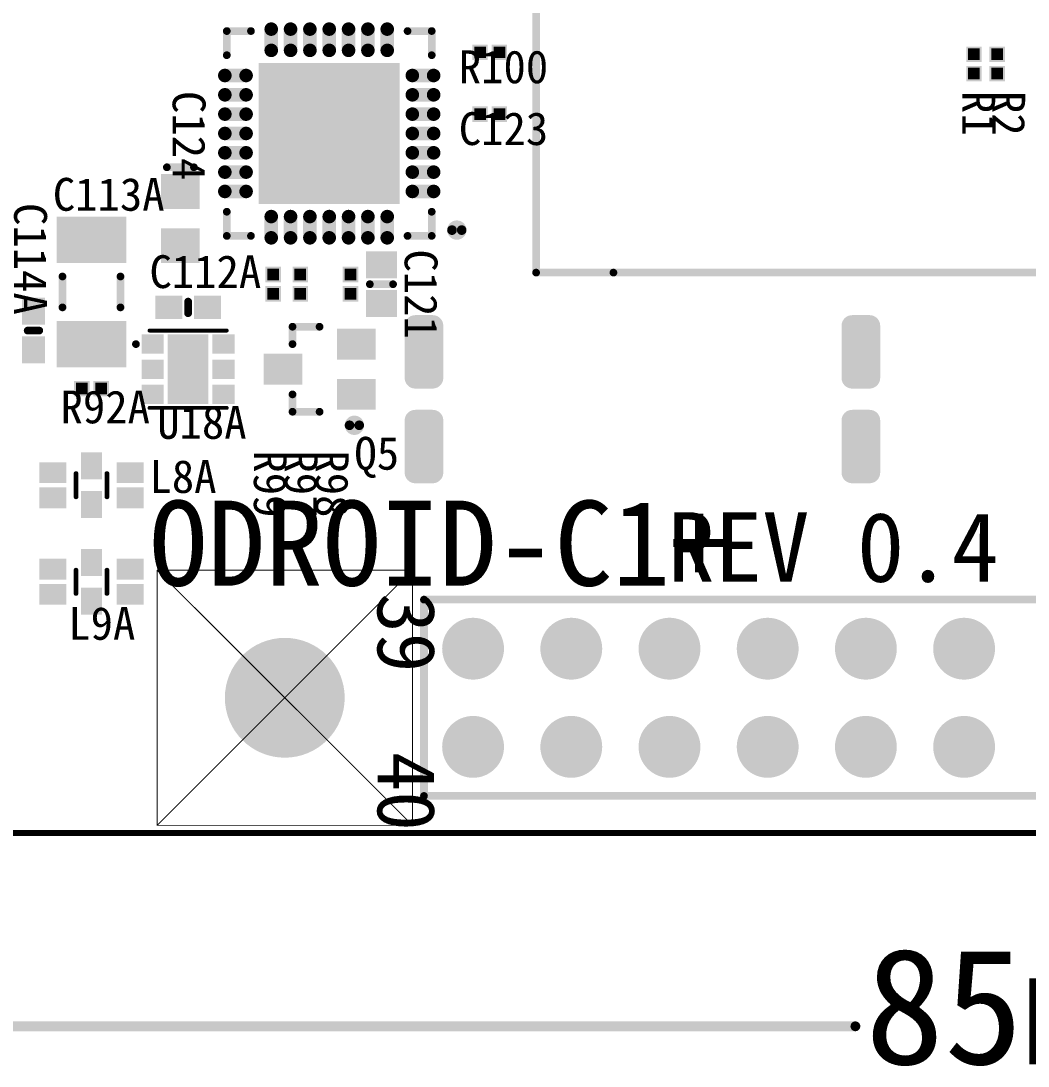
# Model space of a CAD drawing. Header units: millimetres. Extents: x 15 to 121, y 19 to 88.
# Drawn here: x 42.07 to 68.13, y 19.37 to 46.41 of the extents above; entities that cross this region are included whole.
import ezdxf

# ---------------------------------------------------------------- set-up
doc = ezdxf.new("R2010")
doc.units = ezdxf.units.MM
for name, color, linetype in [('KeepOutLayer', 6, 'Continuous'), ('Mechanical2', 216, 'Continuous'), ('TopOverlay', 2, 'Continuous'), ('TopPaste', 8, 'Continuous'), ('TopSolder', 216, 'Continuous')]:
    doc.layers.add(name, color=color, linetype=linetype)

# ---------------------------------------------------------------- blocks, each defined once
blk = doc.blocks.new('DIODES_SOT323_3_L_33')
at = {"layer": 'TopOverlay'}
for points, const_width in [([(-0.775, 1.45, 1), (-1.025, 1.45, 1)], 0.25), ([(-1.087, 1.45, 1), (-0.962, 1.45, 1)], 0.125), ([(-0.837, 1.45, 1), (-0.712, 1.45, 1)], 0.125), ([(-0.05, 1.1, 1), (0.05, 1.1, 1)], 0.1), ([(0.65, 1.1, 1), (0.75, 1.1, 1)], 0.1), ([(0.65, 1.1, 1), (0.75, 1.1, 1)], 0.1), ([(0.65, 0.65, 1), (0.75, 0.65, 1)], 0.1), ([(0.65, -0.65, 1), (0.75, -0.65, 1)], 0.1), ([(-0.05, -1.1, 1), (0.05, -1.1, 1)], 0.1), ([(0.65, -1.1, 1), (0.75, -1.1, 1)], 0.1), ([(0.65, -1.1, 1), (0.75, -1.1, 1)], 0.1)]:
    blk.add_lwpolyline(points, format="xyb", close=True, dxfattribs=dict(at, const_width=const_width))
at = {"layer": 'TopOverlay', "const_width": 0.2}
for points in [[(0.7, 1.1), (0, 1.1)], [(0.7, 1.1), (0.7, 0.65)], [(0.7, -0.65), (0.7, -1.1)], [(0.7, -1.1), (0, -1.1)]]:
    blk.add_lwpolyline(points, dxfattribs=at)
at = {"layer": 'TopPaste'}
for points in [[(-0.5, 0.3), (-0.5, 1), (-1.4, 0.3), (-1.4, 1)], [(1.4, -0.35), (1.4, 0.35), (0.5, -0.35), (0.5, 0.35)], [(-0.5, -1), (-0.5, -0.3), (-1.4, -1), (-1.4, -0.3)]]:
    blk.add_solid(points, dxfattribs=at)
at = {"layer": 'TopSolder'}
for points in [[(-0.45, 0.25), (-0.45, 1.05), (-1.45, 0.25), (-1.45, 1.05)], [(1.45, -0.4), (1.45, 0.4), (0.45, -0.4), (0.45, 0.4)], [(-0.45, -1.05), (-0.45, -0.25), (-1.45, -1.05), (-1.45, -0.25)]]:
    blk.add_solid(points, dxfattribs=at)
blk = doc.blocks.new('RESC0603E_36')
at = {"layer": 'TopPaste'}
for points in [[(-0.1, -0.15), (-0.1, 0.15), (-0.4, -0.15), (-0.4, 0.15)], [(0.4, -0.15), (0.4, 0.15), (0.1, -0.15), (0.1, 0.15)]]:
    blk.add_solid(points, dxfattribs=at)
at = {"layer": 'TopSolder'}
for points in [[(-0.05, -0.2), (-0.05, 0.2), (-0.45, -0.2), (-0.45, 0.2)], [(0.45, -0.2), (0.45, 0.2), (0.05, -0.2), (0.05, 0.2)]]:
    blk.add_solid(points, dxfattribs=at)
blk = doc.blocks.new('RESC0603E_37')
at = {"layer": 'TopPaste'}
for points in [[(-0.1, -0.15), (-0.1, 0.15), (-0.4, -0.15), (-0.4, 0.15)], [(0.4, -0.15), (0.4, 0.15), (0.1, -0.15), (0.1, 0.15)]]:
    blk.add_solid(points, dxfattribs=at)
at = {"layer": 'TopSolder'}
for points in [[(-0.05, -0.2), (-0.05, 0.2), (-0.45, -0.2), (-0.45, 0.2)], [(0.45, -0.2), (0.45, 0.2), (0.05, -0.2), (0.05, 0.2)]]:
    blk.add_solid(points, dxfattribs=at)
blk = doc.blocks.new('QFN50P500X500X80_HS_29N_42')
at = {"layer": 'TopOverlay'}
for points, const_width in [([(-3.175, 2.5, 1), (-3.425, 2.5, 1)], 0.25), ([(-2.7, 2.65, 1), (-2.6, 2.65, 1)], 0.1), ([(-2.7, 2.65, 1), (-2.6, 2.65, 1)], 0.1), ([(-2.075, 2.65, 1), (-1.975, 2.65, 1)], 0.1), ([(1.975, 2.65, 1), (2.075, 2.65, 1)], 0.1), ([(2.6, 2.65, 1), (2.7, 2.65, 1)], 0.1), ([(2.6, 2.65, 1), (2.7, 2.65, 1)], 0.1), ([(-3.487, 2.5, 1), (-3.363, 2.5, 1)], 0.125), ([(-3.237, 2.5, 1), (-3.112, 2.5, 1)], 0.125), ([(-2.7, 2.025, 1), (-2.6, 2.025, 1)], 0.1), ([(2.6, 2.025, 1), (2.7, 2.025, 1)], 0.1), ([(-2.7, -2.025, 1), (-2.6, -2.025, 1)], 0.1), ([(2.6, -2.025, 1), (2.7, -2.025, 1)], 0.1), ([(-2.7, -2.65, 1), (-2.6, -2.65, 1)], 0.1), ([(-2.7, -2.65, 1), (-2.6, -2.65, 1)], 0.1), ([(-2.075, -2.65, 1), (-1.975, -2.65, 1)], 0.1), ([(1.975, -2.65, 1), (2.075, -2.65, 1)], 0.1), ([(2.6, -2.65, 1), (2.7, -2.65, 1)], 0.1), ([(2.6, -2.65, 1), (2.7, -2.65, 1)], 0.1)]:
    blk.add_lwpolyline(points, format="xyb", close=True, dxfattribs=dict(at, const_width=const_width))
at = {"layer": 'TopOverlay', "const_width": 0.2}
for points in [[(-2.025, 2.65), (-2.65, 2.65)], [(-2.65, 2.65), (-2.65, 2.025)], [(2.65, 2.65), (2.025, 2.65)], [(2.65, 2.65), (2.65, 2.025)], [(-2.65, -2.025), (-2.65, -2.65)], [(2.65, -2.025), (2.65, -2.65)], [(-2.025, -2.65), (-2.65, -2.65)], [(2.65, -2.65), (2.025, -2.65)]]:
    blk.add_lwpolyline(points, dxfattribs=at)
at = {"layer": 'TopPaste', "const_width": 0.25}
for points in [[(-1.5, 2.7), (-1.5, 2.15)], [(-1, 2.7), (-1, 2.15)], [(-0.5, 2.7), (-0.5, 2.15)], [(0, 2.7), (0, 2.15)], [(0.5, 2.7), (0.5, 2.15)], [(1, 2.7), (1, 2.15)], [(1.5, 2.7), (1.5, 2.15)], [(-2.7, 1.5), (-2.15, 1.5)], [(2.15, 1.5), (2.7, 1.5)], [(-2.7, 1), (-2.15, 1)], [(2.15, 1), (2.7, 1)], [(-2.7, 0.5), (-2.15, 0.5)], [(2.15, 0.5), (2.7, 0.5)], [(-2.7, 0), (-2.15, 0)], [(2.15, 0), (2.7, 0)], [(-2.7, -0.5), (-2.15, -0.5)], [(2.15, -0.5), (2.7, -0.5)], [(-2.7, -1), (-2.15, -1)], [(2.15, -1), (2.7, -1)], [(-2.7, -1.5), (-2.15, -1.5)], [(2.15, -1.5), (2.7, -1.5)], [(-1.5, -2.15), (-1.5, -2.7)], [(-1, -2.15), (-1, -2.7)], [(-0.5, -2.15), (-0.5, -2.7)], [(0, -2.15), (0, -2.7)], [(0.5, -2.15), (0.5, -2.7)], [(1, -2.15), (1, -2.7)], [(1.5, -2.15), (1.5, -2.7)]]:
    blk.add_lwpolyline(points, dxfattribs=at)
at = {"layer": 'TopPaste', "const_width": 0.125}
for points in [[(-1.562, 2.7, 1), (-1.438, 2.7, 1)], [(-1.062, 2.7, 1), (-0.937, 2.7, 1)], [(-0.562, 2.7, 1), (-0.437, 2.7, 1)], [(-0.062, 2.7, 1), (0.062, 2.7, 1)], [(0.438, 2.7, 1), (0.563, 2.7, 1)], [(0.938, 2.7, 1), (1.062, 2.7, 1)], [(1.438, 2.7, 1), (1.563, 2.7, 1)], [(-1.562, 2.15, 1), (-1.438, 2.15, 1)], [(-1.062, 2.15, 1), (-0.937, 2.15, 1)], [(-0.562, 2.15, 1), (-0.437, 2.15, 1)], [(-0.062, 2.15, 1), (0.062, 2.15, 1)], [(0.438, 2.15, 1), (0.563, 2.15, 1)], [(0.938, 2.15, 1), (1.062, 2.15, 1)], [(1.438, 2.15, 1), (1.563, 2.15, 1)], [(-2.762, 1.5, 1), (-2.638, 1.5, 1)], [(-2.212, 1.5, 1), (-2.087, 1.5, 1)], [(2.088, 1.5, 1), (2.213, 1.5, 1)], [(2.638, 1.5, 1), (2.763, 1.5, 1)], [(-2.762, 1, 1), (-2.638, 1, 1)], [(-2.212, 1, 1), (-2.087, 1, 1)], [(2.088, 1, 1), (2.213, 1, 1)], [(2.638, 1, 1), (2.763, 1, 1)], [(-2.762, 0.5, 1), (-2.638, 0.5, 1)], [(-2.212, 0.5, 1), (-2.087, 0.5, 1)], [(2.088, 0.5, 1), (2.213, 0.5, 1)], [(2.638, 0.5, 1), (2.763, 0.5, 1)], [(-2.762, 0, 1), (-2.638, 0, 1)], [(-2.212, 0, 1), (-2.087, 0, 1)], [(2.088, 0, 1), (2.213, 0, 1)], [(2.638, 0, 1), (2.763, 0, 1)], [(-2.762, -0.5, 1), (-2.638, -0.5, 1)], [(-2.212, -0.5, 1), (-2.087, -0.5, 1)], [(2.088, -0.5, 1), (2.213, -0.5, 1)], [(2.638, -0.5, 1), (2.763, -0.5, 1)], [(-2.762, -1, 1), (-2.638, -1, 1)], [(-2.212, -1, 1), (-2.087, -1, 1)], [(2.088, -1, 1), (2.213, -1, 1)], [(2.638, -1, 1), (2.763, -1, 1)], [(-2.762, -1.5, 1), (-2.638, -1.5, 1)], [(-2.212, -1.5, 1), (-2.087, -1.5, 1)], [(2.088, -1.5, 1), (2.213, -1.5, 1)], [(2.638, -1.5, 1), (2.763, -1.5, 1)], [(-1.562, -2.15, 1), (-1.438, -2.15, 1)], [(-1.062, -2.15, 1), (-0.937, -2.15, 1)], [(-0.562, -2.15, 1), (-0.437, -2.15, 1)], [(-0.062, -2.15, 1), (0.062, -2.15, 1)], [(0.438, -2.15, 1), (0.563, -2.15, 1)], [(0.938, -2.15, 1), (1.062, -2.15, 1)], [(1.438, -2.15, 1), (1.563, -2.15, 1)], [(-1.562, -2.7, 1), (-1.438, -2.7, 1)], [(-1.062, -2.7, 1), (-0.937, -2.7, 1)], [(-0.562, -2.7, 1), (-0.437, -2.7, 1)], [(-0.062, -2.7, 1), (0.062, -2.7, 1)], [(0.438, -2.7, 1), (0.563, -2.7, 1)], [(0.938, -2.7, 1), (1.062, -2.7, 1)], [(1.438, -2.7, 1), (1.563, -2.7, 1)]]:
    blk.add_lwpolyline(points, format="xyb", close=True, dxfattribs=at)
at = {"layer": 'TopPaste'}
blk.add_solid([(-1.775, -1.775), (1.775, -1.775), (-1.775, 1.775), (1.775, 1.775)], dxfattribs=at)
at = {"layer": 'TopSolder', "const_width": 0.35}
for points in [[(-1.5, 2.7), (-1.5, 2.15)], [(-1, 2.7), (-1, 2.15)], [(-0.5, 2.7), (-0.5, 2.15)], [(0, 2.7), (0, 2.15)], [(0.5, 2.7), (0.5, 2.15)], [(1, 2.7), (1, 2.15)], [(1.5, 2.7), (1.5, 2.15)], [(-2.7, 1.5), (-2.15, 1.5)], [(2.15, 1.5), (2.7, 1.5)], [(-2.7, 1), (-2.15, 1)], [(2.15, 1), (2.7, 1)], [(-2.7, 0.5), (-2.15, 0.5)], [(2.15, 0.5), (2.7, 0.5)], [(-2.7, 0), (-2.15, 0)], [(2.15, 0), (2.7, 0)], [(-2.7, -0.5), (-2.15, -0.5)], [(2.15, -0.5), (2.7, -0.5)], [(-2.7, -1), (-2.15, -1)], [(2.15, -1), (2.7, -1)], [(-2.7, -1.5), (-2.15, -1.5)], [(2.15, -1.5), (2.7, -1.5)], [(-1.5, -2.15), (-1.5, -2.7)], [(-1, -2.15), (-1, -2.7)], [(-0.5, -2.15), (-0.5, -2.7)], [(0, -2.15), (0, -2.7)], [(0.5, -2.15), (0.5, -2.7)], [(1, -2.15), (1, -2.7)], [(1.5, -2.15), (1.5, -2.7)]]:
    blk.add_lwpolyline(points, dxfattribs=at)
at = {"layer": 'TopSolder', "const_width": 0.175}
for points in [[(-1.587, 2.7, 1), (-1.412, 2.7, 1)], [(-1.087, 2.7, 1), (-0.912, 2.7, 1)], [(-0.587, 2.7, 1), (-0.412, 2.7, 1)], [(-0.088, 2.7, 1), (0.088, 2.7, 1)], [(0.413, 2.7, 1), (0.588, 2.7, 1)], [(0.913, 2.7, 1), (1.088, 2.7, 1)], [(1.413, 2.7, 1), (1.588, 2.7, 1)], [(-1.587, 2.15, 1), (-1.412, 2.15, 1)], [(-1.087, 2.15, 1), (-0.912, 2.15, 1)], [(-0.587, 2.15, 1), (-0.412, 2.15, 1)], [(-0.088, 2.15, 1), (0.088, 2.15, 1)], [(0.413, 2.15, 1), (0.588, 2.15, 1)], [(0.913, 2.15, 1), (1.088, 2.15, 1)], [(1.413, 2.15, 1), (1.588, 2.15, 1)], [(-2.788, 1.5, 1), (-2.612, 1.5, 1)], [(-2.237, 1.5, 1), (-2.062, 1.5, 1)], [(2.063, 1.5, 1), (2.238, 1.5, 1)], [(2.613, 1.5, 1), (2.788, 1.5, 1)], [(-2.788, 1, 1), (-2.612, 1, 1)], [(-2.237, 1, 1), (-2.062, 1, 1)], [(2.063, 1, 1), (2.238, 1, 1)], [(2.613, 1, 1), (2.788, 1, 1)], [(-2.788, 0.5, 1), (-2.612, 0.5, 1)], [(-2.237, 0.5, 1), (-2.062, 0.5, 1)], [(2.063, 0.5, 1), (2.238, 0.5, 1)], [(2.613, 0.5, 1), (2.788, 0.5, 1)], [(-2.788, 0, 1), (-2.612, 0, 1)], [(-2.237, 0, 1), (-2.062, 0, 1)], [(2.063, 0, 1), (2.238, 0, 1)], [(2.613, 0, 1), (2.788, 0, 1)], [(-2.788, -0.5, 1), (-2.612, -0.5, 1)], [(-2.237, -0.5, 1), (-2.062, -0.5, 1)], [(2.063, -0.5, 1), (2.238, -0.5, 1)], [(2.613, -0.5, 1), (2.788, -0.5, 1)], [(-2.788, -1, 1), (-2.612, -1, 1)], [(-2.237, -1, 1), (-2.062, -1, 1)], [(2.063, -1, 1), (2.238, -1, 1)], [(2.613, -1, 1), (2.788, -1, 1)], [(-2.788, -1.5, 1), (-2.612, -1.5, 1)], [(-2.237, -1.5, 1), (-2.062, -1.5, 1)], [(2.063, -1.5, 1), (2.238, -1.5, 1)], [(2.613, -1.5, 1), (2.788, -1.5, 1)], [(-1.587, -2.15, 1), (-1.412, -2.15, 1)], [(-1.087, -2.15, 1), (-0.912, -2.15, 1)], [(-0.587, -2.15, 1), (-0.412, -2.15, 1)], [(-0.088, -2.15, 1), (0.088, -2.15, 1)], [(0.413, -2.15, 1), (0.588, -2.15, 1)], [(0.913, -2.15, 1), (1.088, -2.15, 1)], [(1.413, -2.15, 1), (1.588, -2.15, 1)], [(-1.587, -2.7, 1), (-1.412, -2.7, 1)], [(-1.087, -2.7, 1), (-0.912, -2.7, 1)], [(-0.587, -2.7, 1), (-0.412, -2.7, 1)], [(-0.088, -2.7, 1), (0.088, -2.7, 1)], [(0.413, -2.7, 1), (0.588, -2.7, 1)], [(0.913, -2.7, 1), (1.088, -2.7, 1)], [(1.413, -2.7, 1), (1.588, -2.7, 1)]]:
    blk.add_lwpolyline(points, format="xyb", close=True, dxfattribs=at)
at = {"layer": 'TopSolder'}
blk.add_solid([(-1.825, -1.825), (1.825, -1.825), (-1.825, 1.825), (1.825, 1.825)], dxfattribs=at)
blk = doc.blocks.new('RESC0603E_44')
at = {"layer": 'TopPaste'}
for points in [[(-0.1, -0.15), (-0.1, 0.15), (-0.4, -0.15), (-0.4, 0.15)], [(0.4, -0.15), (0.4, 0.15), (0.1, -0.15), (0.1, 0.15)]]:
    blk.add_solid(points, dxfattribs=at)
at = {"layer": 'TopSolder'}
for points in [[(-0.05, -0.2), (-0.05, 0.2), (-0.45, -0.2), (-0.45, 0.2)], [(0.45, -0.2), (0.45, 0.2), (0.05, -0.2), (0.05, 0.2)]]:
    blk.add_solid(points, dxfattribs=at)
blk = doc.blocks.new('RESC0603E_45')
at = {"layer": 'TopPaste'}
for points in [[(-0.1, -0.15), (-0.1, 0.15), (-0.4, -0.15), (-0.4, 0.15)], [(0.4, -0.15), (0.4, 0.15), (0.1, -0.15), (0.1, 0.15)]]:
    blk.add_solid(points, dxfattribs=at)
at = {"layer": 'TopSolder'}
for points in [[(-0.05, -0.2), (-0.05, 0.2), (-0.45, -0.2), (-0.45, 0.2)], [(0.45, -0.2), (0.45, 0.2), (0.05, -0.2), (0.05, 0.2)]]:
    blk.add_solid(points, dxfattribs=at)
blk = doc.blocks.new('RESC0603E_46')
at = {"layer": 'TopPaste'}
for points in [[(-0.1, -0.15), (-0.1, 0.15), (-0.4, -0.15), (-0.4, 0.15)], [(0.4, -0.15), (0.4, 0.15), (0.1, -0.15), (0.1, 0.15)]]:
    blk.add_solid(points, dxfattribs=at)
at = {"layer": 'TopSolder'}
for points in [[(-0.05, -0.2), (-0.05, 0.2), (-0.45, -0.2), (-0.45, 0.2)], [(0.45, -0.2), (0.45, 0.2), (0.05, -0.2), (0.05, 0.2)]]:
    blk.add_solid(points, dxfattribs=at)
blk = doc.blocks.new('RESC0603E_47')
at = {"layer": 'TopPaste'}
for points in [[(-0.1, -0.15), (-0.1, 0.15), (-0.4, -0.15), (-0.4, 0.15)], [(0.4, -0.15), (0.4, 0.15), (0.1, -0.15), (0.1, 0.15)]]:
    blk.add_solid(points, dxfattribs=at)
at = {"layer": 'TopSolder'}
for points in [[(-0.05, -0.2), (-0.05, 0.2), (-0.45, -0.2), (-0.45, 0.2)], [(0.45, -0.2), (0.45, 0.2), (0.05, -0.2), (0.05, 0.2)]]:
    blk.add_solid(points, dxfattribs=at)
blk = doc.blocks.new('CAPC1608L_57')
at = {"layer": 'TopOverlay', "const_width": 0.2}
blk.add_lwpolyline([(-1.325, -0.35), (-1.325, 0.35)], dxfattribs=at)
at = {"layer": 'TopOverlay', "const_width": 0.1}
for points in [[(-1.375, 0.35, 1), (-1.275, 0.35, 1)], [(-1.375, -0.35, 1), (-1.275, -0.35, 1)]]:
    blk.add_lwpolyline(points, format="xyb", close=True, dxfattribs=at)
at = {"layer": 'TopPaste'}
for points in [[(-0.3, -0.45), (-0.3, 0.45), (-1.1, -0.45), (-1.1, 0.45)], [(1.1, -0.45), (1.1, 0.45), (0.3, -0.45), (0.3, 0.45)]]:
    blk.add_solid(points, dxfattribs=at)
at = {"layer": 'TopSolder'}
for points in [[(-0.25, -0.5), (-0.25, 0.5), (-1.15, -0.5), (-1.15, 0.5)], [(1.15, -0.5), (1.15, 0.5), (0.25, -0.5), (0.25, 0.5)]]:
    blk.add_solid(points, dxfattribs=at)
blk = doc.blocks.new('CAPC0603E_58')
at = {"layer": 'TopPaste'}
for points in [[(-0.1, -0.15), (-0.1, 0.15), (-0.4, -0.15), (-0.4, 0.15)], [(0.4, -0.15), (0.4, 0.15), (0.1, -0.15), (0.1, 0.15)]]:
    blk.add_solid(points, dxfattribs=at)
at = {"layer": 'TopSolder'}
for points in [[(-0.05, -0.2), (-0.05, 0.2), (-0.45, -0.2), (-0.45, 0.2)], [(0.45, -0.2), (0.45, 0.2), (0.05, -0.2), (0.05, 0.2)]]:
    blk.add_solid(points, dxfattribs=at)
blk = doc.blocks.new('CAPC1207L_60')
at = {"layer": 'TopOverlay', "const_width": 0.2}
blk.add_lwpolyline([(0, 0.3), (0, -0.3)], dxfattribs=at)
at = {"layer": 'TopOverlay', "const_width": 0.1}
for points in [[(-0.05, 0.3, 1), (0.05, 0.3, 1)], [(-0.05, -0.3, 1), (0.05, -0.3, 1)]]:
    blk.add_lwpolyline(points, format="xyb", close=True, dxfattribs=at)
at = {"layer": 'TopPaste'}
for points in [[(-0.2, -0.35), (-0.2, 0.35), (-0.8, -0.35), (-0.8, 0.35)], [(0.8, -0.35), (0.8, 0.35), (0.2, -0.35), (0.2, 0.35)]]:
    blk.add_solid(points, dxfattribs=at)
at = {"layer": 'TopSolder'}
for points in [[(-0.15, -0.4), (-0.15, 0.4), (-0.85, -0.4), (-0.85, 0.4)], [(0.85, -0.4), (0.85, 0.4), (0.15, -0.4), (0.15, 0.4)]]:
    blk.add_solid(points, dxfattribs=at)
blk = doc.blocks.new('UDFN6_2_2_89')
at = {"layer": 'TopOverlay', "const_width": 0.1}
for points in [[(-1, -1), (-1, 1)], [(1, -1), (1, 1)]]:
    blk.add_lwpolyline(points, dxfattribs=at)
at = {"layer": 'TopOverlay'}
for points, const_width in [([(-1.025, 1, 1), (-0.975, 1, 1)], 0.05), ([(0.975, 1, 1), (1.025, 1, 1)], 0.05), ([(-1.025, -1, 1), (-0.975, -1, 1)], 0.05), ([(0.975, -1, 1), (1.025, -1, 1)], 0.05), ([(-0.6, -1.35, 1), (-0.7, -1.35, 1)], 0.1), ([(-0.725, -1.35, 1), (-0.675, -1.35, 1)], 0.05), ([(-0.625, -1.35, 1), (-0.575, -1.35, 1)], 0.05)]:
    blk.add_lwpolyline(points, format="xyb", close=True, dxfattribs=dict(at, const_width=const_width))
at = {"layer": 'TopPaste'}
for points in [[(-0.85, 0.68), (-0.45, 0.68), (-0.85, 1.15), (-0.45, 1.15)], [(-0.2, 0.68), (0.2, 0.68), (-0.2, 1.15), (0.2, 1.15)], [(0.45, 0.68), (0.85, 0.68), (0.45, 1.15), (0.85, 1.15)], [(-0.85, -0.475), (0.85, -0.475), (-0.85, 0.475), (0.85, 0.475)], [(-0.85, -1.15), (-0.45, -1.15), (-0.85, -0.68), (-0.45, -0.68)], [(-0.2, -1.15), (0.2, -1.15), (-0.2, -0.68), (0.2, -0.68)], [(0.45, -1.15), (0.85, -1.15), (0.45, -0.68), (0.85, -0.68)]]:
    blk.add_solid(points, dxfattribs=at)
at = {"layer": 'TopSolder'}
for points in [[(-0.9, 0.63), (-0.4, 0.63), (-0.9, 1.2), (-0.4, 1.2)], [(-0.25, 0.63), (0.25, 0.63), (-0.25, 1.2), (0.25, 1.2)], [(0.4, 0.63), (0.9, 0.63), (0.4, 1.2), (0.9, 1.2)], [(-0.9, -0.525), (0.9, -0.525), (-0.9, 0.525), (0.9, 0.525)], [(-0.9, -1.2), (-0.4, -1.2), (-0.9, -0.63), (-0.4, -0.63)], [(-0.25, -1.2), (0.25, -1.2), (-0.25, -0.63), (0.25, -0.63)], [(0.4, -1.2), (0.9, -1.2), (0.4, -0.63), (0.9, -0.63)]]:
    blk.add_solid(points, dxfattribs=at)
blk = doc.blocks.new('HDR2X20_91')
at = {"layer": 'TopOverlay', "const_width": 0.2}
for points in [[(49.53, 3.81), (-1.27, 3.81)], [(49.53, 3.81), (49.53, -1.27)], [(49.53, -1.27), (-1.27, -1.27)]]:
    blk.add_lwpolyline(points, dxfattribs=at)
at = {"layer": 'TopOverlay', "const_width": 0.1}
for points in [[(49.48, 3.81, 1), (49.58, 3.81, 1)], [(49.48, 3.81, 1), (49.58, 3.81, 1)], [(49.48, -1.27, 1), (49.58, -1.27, 1)], [(49.48, -1.27, 1), (49.58, -1.27, 1)]]:
    blk.add_lwpolyline(points, format="xyb", close=True, dxfattribs=at)
at = {"layer": 'TopSolder', "const_width": 0.8}
for points in [[(35.16, 2.54, 1), (35.96, 2.54, 1)], [(37.7, 2.54, 1), (38.5, 2.54, 1)], [(40.24, 2.54, 1), (41.04, 2.54, 1)], [(42.78, 2.54, 1), (43.58, 2.54, 1)], [(45.32, 2.54, 1), (46.12, 2.54, 1)], [(47.86, 2.54, 1), (48.66, 2.54, 1)], [(35.16, 0, 1), (35.96, 0, 1)], [(37.7, 0, 1), (38.5, 0, 1)], [(40.24, 0, 1), (41.04, 0, 1)], [(42.78, 0, 1), (43.58, 0, 1)], [(45.32, 0, 1), (46.12, 0, 1)], [(47.86, 0, 1), (48.66, 0, 1)]]:
    blk.add_lwpolyline(points, format="xyb", close=True, dxfattribs=at)
at = {"layer": 'TopOverlay'}
for s, p in [('40', (50.73, 2.67)), ('39', (50.73, -1.43))]:
    blk.add_text(s, height=1.5, rotation=90, dxfattribs=at).set_placement(p)
blk = doc.blocks.new('RESC0603E_112')
at = {"layer": 'TopPaste'}
for points in [[(-0.1, -0.15), (-0.1, 0.15), (-0.4, -0.15), (-0.4, 0.15)], [(0.4, -0.15), (0.4, 0.15), (0.1, -0.15), (0.1, 0.15)]]:
    blk.add_solid(points, dxfattribs=at)
at = {"layer": 'TopSolder'}
for points in [[(-0.05, -0.2), (-0.05, 0.2), (-0.45, -0.2), (-0.45, 0.2)], [(0.45, -0.2), (0.45, 0.2), (0.05, -0.2), (0.05, 0.2)]]:
    blk.add_solid(points, dxfattribs=at)
blk = doc.blocks.new('MOUNTING_HOLE_3_0MM_179')
at = {"layer": 'Mechanical2', "const_width": 0.025}
for points in [[(-3.3, -3.3), (-3.3, 3.3)], [(-3.3, 3.3), (0, 0)], [(-3.3, 3.3), (3.3, 3.3)], [(0, 0), (3.3, 3.3)], [(3.3, -3.3), (3.3, 3.3)], [(-3.3, -3.3), (0, 0)], [(0, 0), (3.3, -3.3)], [(-3.3, -3.3), (3.3, -3.3)]]:
    blk.add_lwpolyline(points, dxfattribs=at)
at = {"layer": 'Mechanical2', "const_width": 0.0125}
for points in [[(-3.306, 3.3, 1), (-3.294, 3.3, 1)], [(-3.306, 3.3, 1), (-3.294, 3.3, 1)], [(-3.306, 3.3, 1), (-3.294, 3.3, 1)], [(3.294, 3.3, 1), (3.306, 3.3, 1)], [(3.294, 3.3, 1), (3.306, 3.3, 1)], [(3.294, 3.3, 1), (3.306, 3.3, 1)], [(-0.006, 0, 1), (0.006, 0, 1)], [(-0.006, 0, 1), (0.006, 0, 1)], [(-0.006, 0, 1), (0.006, 0, 1)], [(-0.006, 0, 1), (0.006, 0, 1)], [(-3.306, -3.3, 1), (-3.294, -3.3, 1)], [(-3.306, -3.3, 1), (-3.294, -3.3, 1)], [(-3.306, -3.3, 1), (-3.294, -3.3, 1)], [(3.294, -3.3, 1), (3.306, -3.3, 1)], [(3.294, -3.3, 1), (3.306, -3.3, 1)], [(3.294, -3.3, 1), (3.306, -3.3, 1)]]:
    blk.add_lwpolyline(points, format="xyb", close=True, dxfattribs=at)
at = {"layer": 'TopSolder', "const_width": 1.55}
blk.add_lwpolyline([(-0.775, 0, 1), (0.775, 0, 1)], format="xyb", close=True, dxfattribs=at)
blk = doc.blocks.new('ICMEF2012L_182')
at = {"layer": 'TopOverlay', "const_width": 0.125}
for points in [[(-0.4, -0.3), (-0.4, 0.3)], [(0.4, -0.3), (0.4, 0.3)]]:
    blk.add_lwpolyline(points, dxfattribs=at)
at = {"layer": 'TopOverlay', "const_width": 0.0625}
for points in [[(-0.431, 0.3, 1), (-0.369, 0.3, 1)], [(0.369, 0.3, 1), (0.431, 0.3, 1)], [(-0.431, -0.3, 1), (-0.369, -0.3, 1)], [(0.369, -0.3, 1), (0.431, -0.3, 1)]]:
    blk.add_lwpolyline(points, format="xyb", close=True, dxfattribs=at)
at = {"layer": 'TopPaste'}
for points in [[(0.17, 0.25), (0.17, 0.75), (-0.17, 0.25), (-0.17, 0.75)], [(-1.25, 0.155), (-0.75, 0.155), (-1.25, 0.495), (-0.75, 0.495)], [(0.75, 0.155), (1.25, 0.155), (0.75, 0.495), (1.25, 0.495)], [(-1.25, -0.495), (-0.75, -0.495), (-1.25, -0.155), (-0.75, -0.155)], [(0.17, -0.75), (0.17, -0.25), (-0.17, -0.75), (-0.17, -0.25)], [(0.75, -0.495), (1.25, -0.495), (0.75, -0.155), (1.25, -0.155)]]:
    blk.add_solid(points, dxfattribs=at)
at = {"layer": 'TopSolder'}
for points in [[(0.27, 0.15), (0.27, 0.85), (-0.27, 0.15), (-0.27, 0.85)], [(-1.35, 0.055), (-0.65, 0.055), (-1.35, 0.595), (-0.65, 0.595)], [(0.65, 0.055), (1.35, 0.055), (0.65, 0.595), (1.35, 0.595)], [(-1.35, -0.595), (-0.65, -0.595), (-1.35, -0.055), (-0.65, -0.055)], [(0.27, -0.85), (0.27, -0.15), (-0.27, -0.85), (-0.27, -0.15)], [(0.65, -0.595), (1.35, -0.595), (0.65, -0.055), (1.35, -0.055)]]:
    blk.add_solid(points, dxfattribs=at)
blk = doc.blocks.new('ICMEF2012L_183')
at = {"layer": 'TopOverlay', "const_width": 0.125}
for points in [[(-0.4, -0.3), (-0.4, 0.3)], [(0.4, -0.3), (0.4, 0.3)]]:
    blk.add_lwpolyline(points, dxfattribs=at)
at = {"layer": 'TopOverlay', "const_width": 0.0625}
for points in [[(-0.431, 0.3, 1), (-0.369, 0.3, 1)], [(0.369, 0.3, 1), (0.431, 0.3, 1)], [(-0.431, -0.3, 1), (-0.369, -0.3, 1)], [(0.369, -0.3, 1), (0.431, -0.3, 1)]]:
    blk.add_lwpolyline(points, format="xyb", close=True, dxfattribs=at)
at = {"layer": 'TopPaste'}
for points in [[(0.17, 0.25), (0.17, 0.75), (-0.17, 0.25), (-0.17, 0.75)], [(-1.25, 0.155), (-0.75, 0.155), (-1.25, 0.495), (-0.75, 0.495)], [(0.75, 0.155), (1.25, 0.155), (0.75, 0.495), (1.25, 0.495)], [(-1.25, -0.495), (-0.75, -0.495), (-1.25, -0.155), (-0.75, -0.155)], [(0.17, -0.75), (0.17, -0.25), (-0.17, -0.75), (-0.17, -0.25)], [(0.75, -0.495), (1.25, -0.495), (0.75, -0.155), (1.25, -0.155)]]:
    blk.add_solid(points, dxfattribs=at)
at = {"layer": 'TopSolder'}
for points in [[(0.27, 0.15), (0.27, 0.85), (-0.27, 0.15), (-0.27, 0.85)], [(-1.35, 0.055), (-0.65, 0.055), (-1.35, 0.595), (-0.65, 0.595)], [(0.65, 0.055), (1.35, 0.055), (0.65, 0.595), (1.35, 0.595)], [(-1.35, -0.595), (-0.65, -0.595), (-1.35, -0.055), (-0.65, -0.055)], [(0.27, -0.85), (0.27, -0.15), (-0.27, -0.85), (-0.27, -0.15)], [(0.65, -0.595), (1.35, -0.595), (0.65, -0.055), (1.35, -0.055)]]:
    blk.add_solid(points, dxfattribs=at)
blk = doc.blocks.new('HEAT_SINK_40X40_55MM_192')
at = {"layer": 'TopOverlay', "const_width": 0.2}
for points in [[(18, 13.5), (-20, 13.5)], [(20, 13.5), (18, 13.5)], [(20, 13.5), (20, 3.3)]]:
    blk.add_lwpolyline(points, dxfattribs=at)
at = {"layer": 'TopOverlay', "const_width": 0.1}
for points in [[(17.95, 13.5, 1), (18.05, 13.5, 1)], [(17.95, 13.5, 1), (18.05, 13.5, 1)], [(19.95, 13.5, 1), (20.05, 13.5, 1)], [(19.95, 13.5, 1), (20.05, 13.5, 1)]]:
    blk.add_lwpolyline(points, format="xyb", close=True, dxfattribs=at)
blk = doc.blocks.new('HD08_AL0335_B_199')
at = {"layer": 'TopSolder', "const_width": 0.275}
for points in [[(-5.662, 5.675, 1), (-5.388, 5.675, 1)], [(-5.212, 5.675, 1), (-4.938, 5.675, 1)], [(5.638, 5.675, 1), (5.912, 5.675, 1)], [(6.088, 5.675, 1), (6.362, 5.675, 1)], [(-5.662, 4.325, 1), (-5.388, 4.325, 1)], [(-5.212, 4.325, 1), (-4.938, 4.325, 1)], [(5.638, 4.325, 1), (5.912, 4.325, 1)], [(6.088, 4.325, 1), (6.362, 4.325, 1)], [(-5.662, 3.225, 1), (-5.388, 3.225, 1)], [(-5.212, 3.225, 1), (-4.938, 3.225, 1)], [(5.638, 3.225, 1), (5.912, 3.225, 1)], [(6.088, 3.225, 1), (6.362, 3.225, 1)], [(-5.662, 1.875, 1), (-5.388, 1.875, 1)], [(-5.212, 1.875, 1), (-4.938, 1.875, 1)], [(5.638, 1.875, 1), (5.912, 1.875, 1)], [(6.088, 1.875, 1), (6.362, 1.875, 1)]]:
    blk.add_lwpolyline(points, format="xyb", close=True, dxfattribs=at)
at = {"layer": 'TopSolder'}
for points in [[(-5.525, 4.05), (-5.075, 4.05), (-5.525, 5.95), (-5.075, 5.95)], [(6.225, 5.95), (5.775, 5.95), (6.225, 4.05), (5.775, 4.05)], [(-5.8, 4.325), (-4.8, 4.325), (-5.8, 5.675), (-4.8, 5.675)], [(6.5, 5.675), (5.5, 5.675), (6.5, 4.325), (5.5, 4.325)], [(-5.525, 1.6), (-5.075, 1.6), (-5.525, 3.5), (-5.075, 3.5)], [(6.225, 3.5), (5.775, 3.5), (6.225, 1.6), (5.775, 1.6)], [(-5.8, 1.875), (-4.8, 1.875), (-5.8, 3.225), (-4.8, 3.225)], [(6.5, 3.225), (5.5, 3.225), (6.5, 1.875), (5.5, 1.875)]]:
    blk.add_solid(points, dxfattribs=at)
blk = doc.blocks.new('CAPC1005L_201')
at = {"layer": 'TopOverlay', "const_width": 0.2}
blk.add_lwpolyline([(0, 0.15), (0, -0.15)], dxfattribs=at)
at = {"layer": 'TopOverlay', "const_width": 0.1}
for points in [[(-0.05, 0.15, 1), (0.05, 0.15, 1)], [(-0.05, -0.15, 1), (0.05, -0.15, 1)]]:
    blk.add_lwpolyline(points, format="xyb", close=True, dxfattribs=at)
at = {"layer": 'TopPaste'}
for points in [[(-0.2, -0.25), (-0.2, 0.25), (-0.8, -0.25), (-0.8, 0.25)], [(0.8, -0.25), (0.8, 0.25), (0.2, -0.25), (0.2, 0.25)]]:
    blk.add_solid(points, dxfattribs=at)
at = {"layer": 'TopSolder'}
for points in [[(-0.15, -0.3), (-0.15, 0.3), (-0.85, -0.3), (-0.85, 0.3)], [(0.85, -0.3), (0.85, 0.3), (0.15, -0.3), (0.15, 0.3)]]:
    blk.add_solid(points, dxfattribs=at)
blk = doc.blocks.new('CAPC1005L_202')
at = {"layer": 'TopOverlay', "const_width": 0.2}
blk.add_lwpolyline([(0, 0.15), (0, -0.15)], dxfattribs=at)
at = {"layer": 'TopOverlay', "const_width": 0.1}
for points in [[(-0.05, 0.15, 1), (0.05, 0.15, 1)], [(-0.05, -0.15, 1), (0.05, -0.15, 1)]]:
    blk.add_lwpolyline(points, format="xyb", close=True, dxfattribs=at)
at = {"layer": 'TopPaste'}
for points in [[(-0.2, -0.25), (-0.2, 0.25), (-0.8, -0.25), (-0.8, 0.25)], [(0.8, -0.25), (0.8, 0.25), (0.2, -0.25), (0.2, 0.25)]]:
    blk.add_solid(points, dxfattribs=at)
at = {"layer": 'TopSolder'}
for points in [[(-0.15, -0.3), (-0.15, 0.3), (-0.85, -0.3), (-0.85, 0.3)], [(0.85, -0.3), (0.85, 0.3), (0.15, -0.3), (0.15, 0.3)]]:
    blk.add_solid(points, dxfattribs=at)
blk = doc.blocks.new('CAPC3216L_203')
at = {"layer": 'TopOverlay', "const_width": 0.2}
for points in [[(-0.4, 0.75), (0.4, 0.75)], [(-0.4, -0.75), (0.4, -0.75)]]:
    blk.add_lwpolyline(points, dxfattribs=at)
at = {"layer": 'TopOverlay', "const_width": 0.1}
for points in [[(-0.45, 0.75, 1), (-0.35, 0.75, 1)], [(0.35, 0.75, 1), (0.45, 0.75, 1)], [(-0.45, -0.75, 1), (-0.35, -0.75, 1)], [(0.35, -0.75, 1), (0.45, -0.75, 1)]]:
    blk.add_lwpolyline(points, format="xyb", close=True, dxfattribs=at)
at = {"layer": 'TopPaste'}
for points in [[(-0.8, -0.85), (-0.8, 0.85), (-1.9, -0.85), (-1.9, 0.85)], [(1.9, -0.85), (1.9, 0.85), (0.8, -0.85), (0.8, 0.85)]]:
    blk.add_solid(points, dxfattribs=at)
at = {"layer": 'TopSolder'}
for points in [[(-0.75, -0.9), (-0.75, 0.9), (-1.95, -0.9), (-1.95, 0.9)], [(1.95, -0.9), (1.95, 0.9), (0.75, -0.9), (0.75, 0.9)]]:
    blk.add_solid(points, dxfattribs=at)

msp = doc.modelspace()

# ---------------------------------------------------------------- linework, layer by layer
at = {"layer": 'KeepOutLayer', "const_width": 0.15}
msp.add_lwpolyline([(28.4, 25.4), (107.4, 25.4)], dxfattribs=at)
at = {"layer": 'Mechanical2', "const_width": 0.254}
msp.add_lwpolyline([(25.4, 20.4), (63.659, 20.4)], dxfattribs=at)
at = {"layer": 'Mechanical2', "const_width": 0.127}
msp.add_lwpolyline([(63.595, 20.4, 1), (63.722, 20.4, 1)], format="xyb", close=True, dxfattribs=at)

# ---------------------------------------------------------------- block references
for name, p, rotation in [('HEAT_SINK_40X40_55MM_192', (75.4, 53.4), 180), ('QFN50P500X500X80_HS_29N_42', (50.05, 43.5), 180), ('RESC0603E_44', (54.2, 45.6), 360), ('RESC0603E_37', (66.725, 45.3), 270), ('RESC0603E_36', (67.325, 45.3), 270), ('CAPC0603E_58', (54.2, 44), 180), ('CAPC1608L_57', (46.2, 41.3), 270), ('CAPC3216L_203', (43.9, 39.4), 90), ('CAPC1207L_60', (51.4, 39.6), 90), ('RESC0603E_47', (48.6, 39.6), 270), ('RESC0603E_45', (49.3, 39.6), 270), ('RESC0603E_46', (50.6, 39.6), 90), ('CAPC1005L_201', (42.4, 38.4), 90), ('CAPC1005L_202', (46.4, 39), 180), ('HD08_AL0335_B_199', (58.5, 40.4), 180), ('UDFN6_2_2_89', (46.4, 37.4), 270), ('DIODES_SOT323_3_L_33', (49.8, 37.4), 180), ('RESC0603E_112', (43.9, 36.9), 180), ('HDR2X20_91', (102.03, 30.17), 180)]:
    msp.add_blockref(name, p, dxfattribs=dict(rotation=rotation))
for name, p in [('ICMEF2012L_183', (43.9, 34.4)), ('ICMEF2012L_182', (43.9, 31.9)), ('MOUNTING_HOLE_3_0MM_179', (48.9, 28.9))]:
    msp.add_blockref(name, p)

# ---------------------------------------------------------------- texts
at = {"layer": 'Mechanical2'}
msp.add_text('85mm', height=3, dxfattribs=at).set_placement((63.913, 19.42))
at = {"layer": 'TopOverlay'}
for s, height, p in [('R100', 0.85, (53.4, 44.8)), ('C123', 0.85, (53.4, 43.2)), ('C113A', 0.85, (42.9, 41.5)), ('C112A', 0.85, (45.4, 39.5)), ('R92A', 0.85, (43.1, 36)), ('U18A', 0.85, (45.6, 35.6)), ('Q5', 0.85, (50.7, 34.8)), ('L8A', 0.85, (45.4, 34.2)), ('ODROID-C1+', 2.2, (45.4, 31.8)), ('L9A', 0.85, (43.3, 30.4))]:
    msp.add_text(s, height=height, dxfattribs=at).set_placement(p)
for s, height, rotation, p in [('C124', 0.85, 270, (46, 44.6)), ('R1', 0.85, 270, (66.425, 44.6)), ('R2', 0.85, 270, (67.2, 44.6)), ('C114A', 0.85, 270, (41.9, 41.7)), ('C121', 0.85, 270, (52, 40.5)), ('R99', 0.85, 270, (48.1, 35.3)), ('R97', 0.85, 270, (48.9, 35.3)), ('R98', 0.85, 270, (49.7, 35.3)), ('REV 0.4 20150615', 1.8, 360, (58.8, 31.9))]:
    msp.add_text(s, height=height, rotation=rotation, dxfattribs=at).set_placement(p)

doc.saveas('drawing.dxf')
